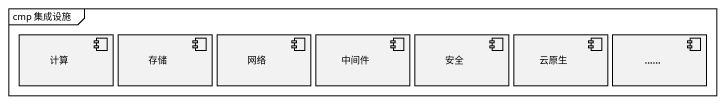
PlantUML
@startuml
mainframe cmp 集成设施
component 计算
component 存储
component 网络
component 中间件
component 安全
component 云原生
component "......" as component1
@enduml
